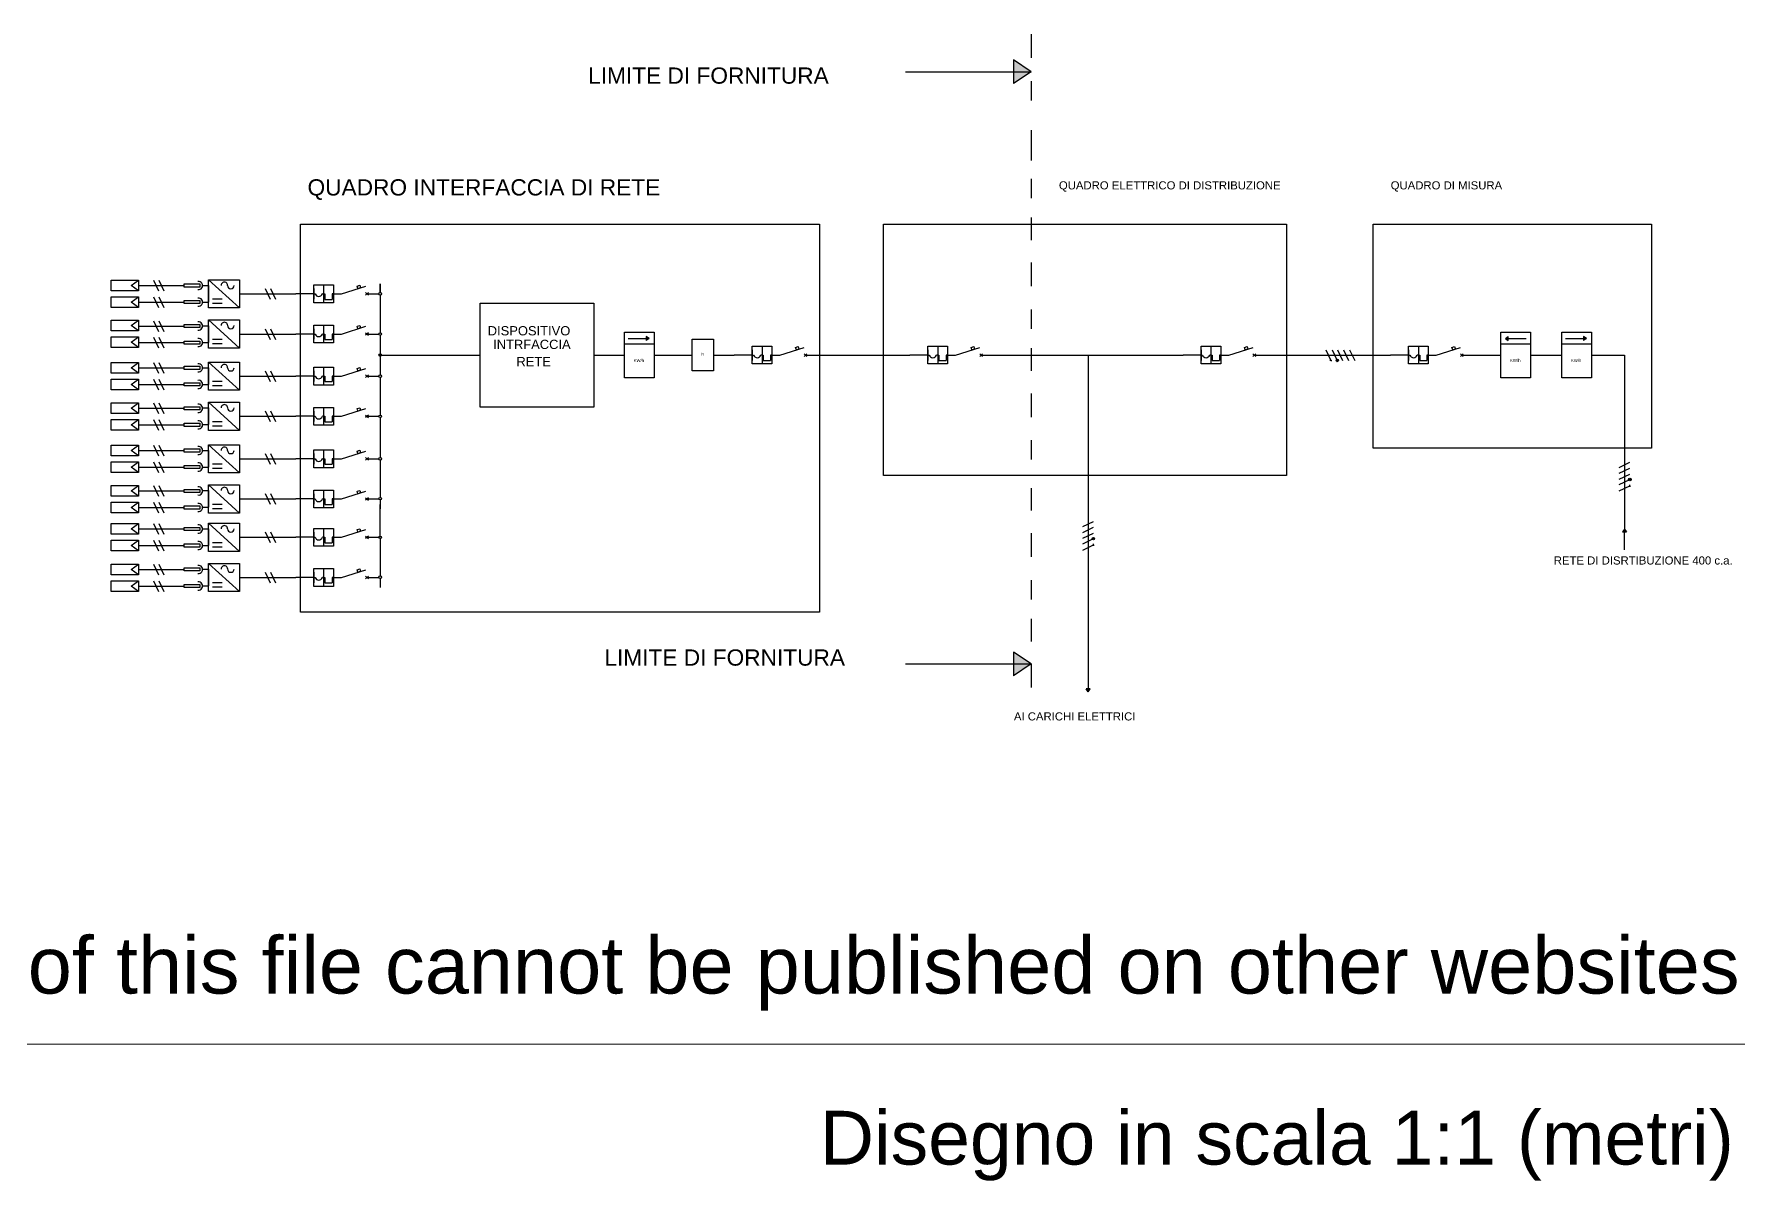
# Model space of a CAD drawing. Header units: millimetres. Extents: x -65 to 139, y 387 to 509.
# Drawn here: x 70.8 to 139.2, y 394 to 439.9 of the extents above; entities that cross this region are included whole.
import ezdxf

# ---------------------------------------------------------------- set-up
doc = ezdxf.new("R2010")
doc.units = ezdxf.units.MM
doc.linetypes.add('BORDO2', pattern=[22.225, 6.35, -3.175, 6.35, -3.175, 0, -3.175])
doc.layers.add('www.archweb.it - All rights reserved', color=2, linetype='Continuous', lineweight=5)
doc.styles.get("Standard").update_dxf_attribs({"font": 'arial.ttf'})

msp = doc.modelspace()

# ---------------------------------------------------------------- hatches: boundary and pattern name
h = msp.add_hatch(color=256)
h.paths.add_polyline_path([(110.668, 438.375), (109.955, 437.903), (109.955, 438.847)])
edge = h.paths.add_edge_path(flags=17)
edge.add_line((109.955, 438.375), (110.668, 438.375))
h = msp.add_hatch(color=256)
h.paths.add_polyline_path([(95.392, 427.711), (95.273, 427.632), (95.273, 427.79)])
edge = h.paths.add_edge_path(flags=17)
edge.add_line((95.273, 427.711), (95.392, 427.711))
h = msp.add_hatch(color=256)
h.paths.add_polyline_path([(129.621, 427.711), (129.74, 427.79), (129.74, 427.632)])
edge = h.paths.add_edge_path(flags=17)
edge.add_line((129.74, 427.711), (129.621, 427.711))
h = msp.add_hatch(color=256)
h.paths.add_polyline_path([(132.863, 427.711), (132.744, 427.632), (132.744, 427.79)])
edge = h.paths.add_edge_path(flags=17)
edge.add_line((132.744, 427.711), (132.863, 427.711))
h = msp.add_hatch(color=256)
edge = h.paths.add_edge_path()
edge.add_arc((122.901, 426.832), 0.0501, 0, 360)
h = msp.add_hatch(color=256)
edge = h.paths.add_edge_path()
edge.add_arc((134.599, 422.072), 0.0501, 0, 360)
h = msp.add_hatch(color=256)
h.paths.add_polyline_path([(134.386, 420.092), (134.464, 419.974), (134.307, 419.974)])
edge = h.paths.add_edge_path(flags=16)
edge.add_line((134.386, 419.974), (134.386, 420.092))
h = msp.add_hatch(color=256)
h.paths.add_polyline_path([(134.307, 419.974), (134.464, 419.974), (134.386, 420.092)])
edge = h.paths.add_edge_path(flags=16)
edge.add_line((134.386, 419.974), (134.386, 420.092))
h = msp.add_hatch(color=256)
edge = h.paths.add_edge_path()
edge.add_arc((113.152, 419.709), 0.0501, 0, 360)
h = msp.add_hatch(color=256)
h.paths.add_polyline_path([(110.668, 414.697), (109.955, 414.225), (109.955, 415.169)])
edge = h.paths.add_edge_path(flags=17)
edge.add_line((109.955, 414.697), (110.668, 414.697))
h = msp.add_hatch(color=256)
h.paths.add_polyline_path([(112.938, 413.587), (112.86, 413.706), (113.017, 413.706)])
edge = h.paths.add_edge_path(flags=16)
edge.add_line((112.938, 413.706), (112.938, 413.587))

# ---------------------------------------------------------------- linework, layer by layer
for p, q in [((110.668, 439.873), (110.668, 438.928)), ((105.642, 438.375), (109.955, 438.375)), ((109.955, 438.847), (109.955, 437.903)), ((110.668, 438.375), (109.955, 438.847)), ((109.955, 438.375), (110.668, 438.375)), ((110.668, 438.375), (109.955, 437.903)), ((110.668, 438), (110.668, 437.227)), ((110.668, 436.031), (110.668, 434.827)), ((110.668, 434.096), (110.668, 433.322)), ((81.459, 432.275), (102.208, 432.275)), ((81.459, 416.773), (81.459, 432.275)), ((102.208, 432.275), (102.208, 416.773)), ((110.668, 432.548), (110.668, 431.645)), ((110.668, 430.742), (110.668, 429.796)), ((74.686, 429.826), (74.979, 430.039)), ((74.979, 429.612), (74.686, 429.826)), ((74.979, 429.826), (76.808, 429.826)), ((75.577, 430.039), (75.78, 429.612)), ((75.792, 430.039), (75.995, 429.612)), ((77.539, 429.826), (77.779, 429.826)), ((77.779, 430.056), (79.019, 428.93)), ((77.779, 430.056), (79.019, 428.93)), ((77.779, 430.056), (79.019, 428.93)), ((77.779, 430.056), (79.019, 428.93)), ((77.779, 429.826), (77.779, 429.16)), ((77.779, 429.826), (77.779, 429.16)), ((77.779, 429.826), (77.779, 429.16)), ((77.779, 429.826), (77.779, 429.16)), ((77.779, 429.826), (77.779, 429.16)), ((77.779, 429.826), (77.779, 429.16)), ((77.779, 429.826), (77.779, 429.16)), ((77.779, 429.826), (77.779, 429.16)), ((77.779, 429.826), (77.779, 429.16)), ((77.779, 429.826), (77.779, 429.16)), ((79.019, 429.493), (81.266, 429.493)), ((80.041, 429.706), (80.244, 429.279)), ((80.256, 429.706), (80.459, 429.279)), ((81.987, 429.493), (81.266, 429.493)), ((81.987, 429.703), (81.988, 429.283)), ((81.987, 429.493), (82.038, 429.493)), ((82.378, 429.493), (82.328, 429.493)), ((82.378, 429.848), (82.378, 429.138)), ((82.378, 429.493), (82.428, 429.493)), ((82.428, 429.493), (82.428, 429.273)), ((82.718, 429.493), (82.718, 429.273)), ((82.769, 429.493), (82.718, 429.493)), ((82.769, 429.493), (83.091, 429.493)), ((83.091, 429.493), (84.064, 429.802)), ((84.168, 429.545), (84.057, 429.441)), ((84.057, 429.545), (84.168, 429.441)), ((84.112, 429.493), (84.587, 429.493)), ((84.637, 429.543), (84.637, 429.893)), ((84.637, 429.893), (84.637, 429.543)), ((74.686, 429.164), (74.979, 429.378)), ((74.979, 428.951), (74.686, 429.164)), ((74.979, 429.164), (76.808, 429.164)), ((75.577, 429.378), (75.78, 428.951)), ((75.792, 429.378), (75.995, 428.951)), ((77.539, 429.16), (77.779, 429.16)), ((77.936, 429.291), (78.325, 429.291)), ((77.936, 429.118), (78.325, 429.118)), ((82.428, 429.273), (82.718, 429.273)), ((84.637, 429.443), (84.637, 427.937)), ((110.668, 428.869), (110.668, 428.095)), ((74.686, 428.225), (74.979, 428.438)), ((74.979, 428.011), (74.686, 428.225)), ((74.979, 428.208), (76.808, 428.208)), ((75.577, 428.421), (75.78, 427.994)), ((75.792, 428.421), (75.995, 427.994)), ((77.539, 428.22), (77.779, 428.22)), ((77.779, 428.45), (79.019, 427.324)), ((77.779, 428.45), (79.019, 427.324)), ((77.779, 428.45), (79.019, 427.324)), ((77.779, 428.22), (77.779, 427.554)), ((77.779, 428.22), (77.779, 427.554)), ((77.779, 428.22), (77.779, 427.554)), ((77.779, 428.22), (77.779, 427.554)), ((77.779, 428.22), (77.779, 427.554)), ((77.779, 428.22), (77.779, 427.554)), ((77.779, 428.22), (77.779, 427.554)), ((77.779, 428.22), (77.779, 427.554)), ((77.779, 428.22), (77.779, 427.554)), ((80.041, 428.101), (80.245, 427.674)), ((80.256, 428.101), (80.459, 427.674)), ((81.988, 428.097), (81.988, 427.677)), ((82.379, 428.242), (82.379, 427.532)), ((83.091, 427.887), (84.065, 428.196)), ((74.686, 427.563), (74.979, 427.776)), ((74.979, 427.349), (74.686, 427.563)), ((74.979, 427.546), (76.808, 427.546)), ((75.577, 427.759), (75.78, 427.332)), ((75.792, 427.759), (75.995, 427.332)), ((77.539, 427.554), (77.779, 427.554)), ((77.936, 427.685), (78.325, 427.685)), ((77.936, 427.512), (78.325, 427.512)), ((79.019, 427.887), (81.267, 427.887)), ((81.988, 427.887), (81.267, 427.887)), ((81.988, 427.887), (82.038, 427.887)), ((82.379, 427.887), (82.328, 427.887)), ((82.379, 427.887), (82.429, 427.887)), ((82.429, 427.887), (82.429, 427.668)), ((82.429, 427.668), (82.719, 427.668)), ((82.769, 427.887), (82.719, 427.887)), ((82.719, 427.887), (82.719, 427.668)), ((82.769, 427.887), (83.091, 427.887)), ((84.057, 427.939), (84.168, 427.836)), ((84.168, 427.939), (84.057, 427.836)), ((84.113, 427.887), (84.588, 427.887)), ((84.637, 427.837), (84.637, 426.253)), ((94.402, 427.495), (95.595, 427.495)), ((94.555, 427.711), (95.273, 427.711)), ((95.273, 427.79), (95.273, 427.632)), ((95.392, 427.711), (95.273, 427.79)), ((95.273, 427.711), (95.392, 427.711)), ((95.392, 427.711), (95.273, 427.632)), ((129.439, 427.495), (130.632, 427.495)), ((129.621, 427.711), (129.74, 427.79)), ((129.74, 427.711), (129.621, 427.711)), ((129.621, 427.711), (129.74, 427.632)), ((129.74, 427.632), (129.74, 427.79)), ((129.74, 427.711), (130.459, 427.711)), ((131.873, 427.495), (133.065, 427.495)), ((132.025, 427.711), (132.744, 427.711)), ((132.744, 427.79), (132.744, 427.632)), ((132.863, 427.711), (132.744, 427.79)), ((132.744, 427.711), (132.863, 427.711)), ((132.863, 427.711), (132.744, 427.632)), ((74.686, 426.536), (74.979, 426.749)), ((75.577, 426.749), (75.78, 426.322)), ((75.792, 426.749), (75.995, 426.322)), ((77.779, 426.766), (79.019, 425.64)), ((77.779, 426.766), (79.019, 425.64)), ((77.779, 426.766), (79.019, 425.64)), ((84.637, 427.045), (88.633, 427.045)), ((93.185, 427.045), (94.402, 427.045)), ((95.595, 427.045), (97.108, 427.045)), ((97.969, 427.045), (98.794, 427.045)), ((99.515, 427.045), (98.794, 427.045)), ((99.515, 427.255), (99.515, 426.835)), ((99.515, 427.045), (99.566, 427.045)), ((99.906, 427.045), (99.856, 427.045)), ((99.906, 427.4), (99.906, 426.69)), ((99.906, 427.045), (99.956, 427.045)), ((99.956, 427.045), (99.956, 426.825)), ((99.956, 426.825), (100.246, 426.825)), ((100.246, 427.045), (100.246, 426.825)), ((100.297, 427.045), (100.246, 427.045)), ((100.297, 427.045), (100.619, 427.045)), ((100.619, 427.045), (101.592, 427.354)), ((101.585, 427.097), (101.696, 426.993)), ((101.696, 427.097), (101.585, 426.993)), ((101.64, 427.045), (102.115, 427.045)), ((102.115, 427.045), (105.816, 427.045)), ((106.537, 427.045), (105.816, 427.045)), ((106.537, 427.255), (106.537, 426.835)), ((106.537, 427.045), (106.588, 427.045)), ((106.928, 427.045), (106.877, 427.045)), ((106.928, 427.4), (106.928, 426.69)), ((106.928, 427.045), (106.978, 427.045)), ((106.978, 427.045), (106.978, 426.825)), ((106.978, 426.825), (107.268, 426.825)), ((107.268, 427.045), (107.268, 426.825)), ((107.318, 427.045), (107.268, 427.045)), ((107.318, 427.045), (107.64, 427.045)), ((107.64, 427.045), (108.614, 427.354)), ((108.717, 427.097), (108.607, 426.993)), ((108.607, 427.097), (108.717, 426.993)), ((108.662, 427.045), (109.137, 427.045)), ((109.137, 427.045), (116.74, 427.045)), ((110.668, 427.322), (110.668, 426.419)), ((112.938, 427.045), (112.938, 414.425)), ((117.461, 427.045), (116.74, 427.045)), ((117.461, 427.255), (117.461, 426.835)), ((117.461, 427.045), (117.511, 427.045)), ((117.851, 427.045), (117.801, 427.045)), ((117.851, 427.4), (117.851, 426.69)), ((117.851, 427.045), (117.902, 427.045)), ((117.902, 427.045), (117.902, 426.825)), ((117.902, 426.825), (118.192, 426.825)), ((118.192, 427.045), (118.192, 426.825)), ((118.242, 427.045), (118.192, 427.045)), ((118.242, 427.045), (118.564, 427.045)), ((118.564, 427.045), (119.538, 427.354)), ((119.641, 427.097), (119.53, 426.993)), ((119.53, 427.097), (119.641, 426.993)), ((119.586, 427.045), (120.061, 427.045)), ((120.061, 427.045), (125.034, 427.045)), ((122.446, 427.259), (122.649, 426.832)), ((122.649, 426.832), (122.609, 426.832)), ((122.649, 426.832), (122.689, 426.832)), ((122.698, 427.259), (122.901, 426.832)), ((122.913, 427.259), (123.116, 426.832)), ((123.152, 427.259), (123.355, 426.832)), ((123.394, 427.259), (123.597, 426.832)), ((125.755, 427.045), (125.034, 427.045)), ((125.755, 427.255), (125.755, 426.835)), ((125.755, 427.045), (125.806, 427.045)), ((126.146, 427.045), (126.095, 427.045)), ((126.146, 427.4), (126.146, 426.69)), ((126.146, 427.045), (126.196, 427.045)), ((126.196, 427.045), (126.196, 426.825)), ((126.196, 426.825), (126.486, 426.825)), ((126.486, 427.045), (126.486, 426.825)), ((126.536, 427.045), (126.486, 427.045)), ((126.536, 427.045), (126.858, 427.045)), ((126.858, 427.045), (127.832, 427.354)), ((127.825, 427.097), (127.935, 426.993)), ((127.935, 427.097), (127.825, 426.993)), ((127.88, 427.045), (128.355, 427.045)), ((128.355, 427.045), (129.439, 427.045)), ((130.632, 427.045), (131.873, 427.045)), ((133.065, 427.045), (134.386, 427.045)), ((134.386, 427.045), (134.386, 420.092)), ((74.979, 426.322), (74.686, 426.536)), ((74.686, 425.874), (74.979, 426.088)), ((74.979, 426.536), (76.808, 426.536)), ((75.577, 426.088), (75.78, 425.661)), ((75.792, 426.088), (75.995, 425.661)), ((77.539, 426.536), (77.779, 426.536)), ((77.779, 426.536), (77.779, 425.87)), ((77.779, 426.536), (77.779, 425.87)), ((77.779, 426.536), (77.779, 425.87)), ((77.779, 426.536), (77.779, 425.87)), ((77.779, 426.536), (77.779, 425.87)), ((77.779, 426.536), (77.779, 425.87)), ((77.779, 426.536), (77.779, 425.87)), ((77.779, 426.536), (77.779, 425.87)), ((77.779, 426.536), (77.779, 425.87)), ((79.019, 426.203), (81.266, 426.203)), ((80.041, 426.416), (80.244, 425.989)), ((80.256, 426.416), (80.459, 425.989)), ((81.987, 426.203), (81.266, 426.203)), ((81.987, 426.413), (81.988, 425.993)), ((81.987, 426.203), (82.038, 426.203)), ((82.378, 426.203), (82.328, 426.203)), ((82.378, 426.558), (82.378, 425.848)), ((82.378, 426.203), (82.428, 426.203)), ((82.428, 426.203), (82.428, 425.983)), ((82.718, 426.203), (82.718, 425.983)), ((82.769, 426.203), (82.718, 426.203)), ((82.769, 426.203), (83.091, 426.203)), ((83.091, 426.203), (84.064, 426.512)), ((84.057, 426.255), (84.168, 426.151)), ((84.168, 426.255), (84.057, 426.151)), ((84.112, 426.203), (84.587, 426.203)), ((84.637, 426.153), (84.638, 424.647)), ((74.979, 425.661), (74.686, 425.874)), ((74.979, 425.874), (76.808, 425.874)), ((77.539, 425.87), (77.779, 425.87)), ((77.936, 426.001), (78.325, 426.001)), ((77.936, 425.828), (78.325, 425.828)), ((82.428, 425.983), (82.718, 425.983)), ((110.668, 425.516), (110.668, 424.57)), ((74.686, 424.918), (74.979, 425.131)), ((74.979, 424.704), (74.686, 424.918)), ((74.979, 424.918), (76.808, 424.918)), ((75.577, 425.131), (75.78, 424.704)), ((75.792, 425.131), (75.995, 424.704)), ((77.539, 424.93), (77.779, 424.93)), ((77.779, 425.16), (79.019, 424.034)), ((77.779, 425.16), (79.019, 424.034)), ((77.779, 424.93), (77.779, 424.264)), ((77.779, 424.93), (77.779, 424.264)), ((77.779, 424.93), (77.779, 424.264)), ((77.779, 424.93), (77.779, 424.264)), ((77.779, 424.93), (77.779, 424.264)), ((77.779, 424.93), (77.779, 424.264)), ((77.779, 424.93), (77.779, 424.264)), ((80.041, 424.811), (80.245, 424.384)), ((80.256, 424.811), (80.459, 424.384)), ((81.988, 424.807), (81.988, 424.388)), ((82.379, 424.952), (82.379, 424.243)), ((83.091, 424.597), (84.065, 424.906)), ((74.686, 424.256), (74.979, 424.469)), ((74.979, 424.042), (74.686, 424.256)), ((74.979, 424.256), (76.808, 424.256)), ((75.577, 424.469), (75.78, 424.042)), ((75.792, 424.469), (75.995, 424.042)), ((77.539, 424.264), (77.779, 424.264)), ((77.936, 424.395), (78.325, 424.395)), ((77.936, 424.222), (78.325, 424.222)), ((79.019, 424.597), (81.267, 424.597)), ((81.988, 424.597), (81.267, 424.597)), ((81.988, 424.597), (82.038, 424.597)), ((82.379, 424.597), (82.328, 424.597)), ((82.379, 424.597), (82.429, 424.597)), ((82.429, 424.597), (82.429, 424.378)), ((82.429, 424.378), (82.719, 424.378)), ((82.719, 424.597), (82.719, 424.378)), ((82.769, 424.597), (82.719, 424.597)), ((82.769, 424.597), (83.091, 424.597)), ((84.057, 424.649), (84.168, 424.546)), ((84.168, 424.649), (84.057, 424.546)), ((84.113, 424.597), (84.587, 424.597)), ((84.638, 424.547), (84.638, 422.949)), ((74.686, 423.232), (74.979, 423.445)), ((75.577, 423.445), (75.78, 423.018)), ((75.792, 423.445), (75.995, 423.018)), ((77.779, 423.462), (79.019, 422.335)), ((77.779, 423.462), (79.019, 422.335)), ((110.668, 423.643), (110.668, 422.869)), ((74.979, 423.018), (74.686, 423.232)), ((74.686, 422.57), (74.979, 422.783)), ((74.979, 423.232), (76.808, 423.232)), ((75.577, 422.783), (75.78, 422.356)), ((75.792, 422.783), (75.995, 422.356)), ((77.539, 423.232), (77.779, 423.232)), ((77.779, 423.232), (77.779, 422.566)), ((77.779, 423.232), (77.779, 422.566)), ((77.779, 423.232), (77.779, 422.566)), ((77.779, 423.232), (77.779, 422.566)), ((77.779, 423.232), (77.779, 422.566)), ((77.779, 423.232), (77.779, 422.566)), ((77.779, 423.232), (77.779, 422.566)), ((77.936, 422.696), (78.325, 422.696)), ((79.019, 422.899), (81.266, 422.899)), ((80.041, 423.112), (80.244, 422.685)), ((80.256, 423.112), (80.459, 422.685)), ((81.987, 422.899), (81.266, 422.899)), ((81.987, 423.108), (81.988, 422.689)), ((81.987, 422.899), (82.038, 422.899)), ((82.378, 422.899), (82.328, 422.899)), ((82.378, 423.253), (82.378, 422.544)), ((82.378, 422.899), (82.428, 422.899)), ((82.428, 422.899), (82.428, 422.679)), ((82.428, 422.679), (82.718, 422.679)), ((82.718, 422.899), (82.718, 422.679)), ((82.769, 422.899), (82.718, 422.899)), ((82.769, 422.899), (83.091, 422.899)), ((83.091, 422.899), (84.064, 423.208)), ((84.168, 422.95), (84.057, 422.847)), ((84.057, 422.95), (84.168, 422.847)), ((84.112, 422.899), (84.588, 422.899)), ((84.638, 422.849), (84.638, 421.357)), ((134.172, 422.555), (134.599, 422.758)), ((74.979, 422.356), (74.686, 422.57)), ((74.979, 422.57), (76.808, 422.57)), ((77.539, 422.566), (77.779, 422.566)), ((77.936, 422.524), (78.325, 422.524)), ((134.172, 422.322), (134.599, 422.526)), ((134.172, 422.083), (134.599, 422.286)), ((134.172, 421.868), (134.599, 422.072)), ((74.686, 421.614), (74.979, 421.827)), ((74.979, 421.4), (74.686, 421.614)), ((74.979, 421.614), (76.808, 421.614)), ((75.577, 421.827), (75.78, 421.4)), ((75.792, 421.827), (75.995, 421.4)), ((77.539, 421.626), (77.779, 421.626)), ((77.779, 421.856), (79.019, 420.73)), ((77.779, 421.626), (77.779, 420.96)), ((77.779, 421.626), (77.779, 420.96)), ((77.779, 421.626), (77.779, 420.96)), ((77.779, 421.626), (77.779, 420.96)), ((79.019, 421.293), (81.267, 421.293)), ((80.041, 421.507), (80.245, 421.08)), ((80.256, 421.507), (80.459, 421.08)), ((81.988, 421.293), (81.267, 421.293)), ((81.988, 421.503), (81.988, 421.083)), ((81.988, 421.293), (82.038, 421.293)), ((82.379, 421.293), (82.328, 421.293)), ((82.379, 421.648), (82.379, 420.938)), ((82.379, 421.293), (82.429, 421.293)), ((82.429, 421.293), (82.429, 421.073)), ((82.719, 421.293), (82.719, 421.073)), ((82.769, 421.293), (82.719, 421.293)), ((82.769, 421.293), (83.091, 421.293)), ((83.091, 421.293), (84.065, 421.602)), ((84.168, 421.345), (84.057, 421.241)), ((84.057, 421.345), (84.168, 421.241)), ((84.113, 421.293), (84.589, 421.293)), ((110.668, 421.73), (110.668, 420.827)), ((134.172, 421.616), (134.599, 421.819)), ((134.599, 421.819), (134.599, 421.859)), ((134.599, 421.819), (134.599, 421.779)), ((74.686, 420.952), (74.979, 421.165)), ((74.979, 420.738), (74.686, 420.952)), ((74.979, 420.952), (76.808, 420.952)), ((75.577, 421.165), (75.78, 420.738)), ((75.792, 421.165), (75.995, 420.738)), ((77.539, 420.96), (77.779, 420.96)), ((77.936, 421.091), (78.325, 421.091)), ((77.936, 420.918), (78.325, 420.918)), ((82.429, 421.073), (82.719, 421.073)), ((84.638, 421.257), (84.638, 420.893)), ((84.638, 419.76), (84.638, 421.075)), ((74.686, 420.093), (74.979, 420.307)), ((74.979, 419.88), (74.686, 420.093)), ((74.979, 420.093), (76.808, 420.093)), ((75.577, 420.307), (75.78, 419.88)), ((75.792, 420.307), (75.995, 419.88)), ((77.539, 420.093), (77.779, 420.093)), ((77.779, 420.324), (79.019, 419.197)), ((77.779, 420.324), (79.019, 419.197)), ((77.779, 420.093), (77.779, 419.427)), ((77.779, 420.093), (77.779, 419.427)), ((77.779, 420.093), (77.779, 419.427)), ((77.779, 420.093), (77.779, 419.427)), ((77.779, 420.093), (77.779, 419.427)), ((77.779, 420.093), (77.779, 419.427)), ((77.779, 420.093), (77.779, 419.427)), ((80.041, 419.974), (80.244, 419.547)), ((80.256, 419.974), (80.459, 419.547)), ((81.987, 419.97), (81.988, 419.551)), ((82.378, 420.115), (82.378, 419.406)), ((83.091, 419.76), (84.064, 420.07)), ((110.668, 419.924), (110.668, 418.978)), ((112.725, 420.192), (113.152, 420.395)), ((112.725, 419.959), (113.152, 420.163)), ((112.725, 419.72), (113.152, 419.923)), ((134.386, 420.092), (134.307, 419.974)), ((134.307, 419.974), (134.464, 419.974)), ((134.386, 419.974), (134.386, 420.092)), ((134.386, 420.092), (134.464, 419.974)), ((134.386, 419.255), (134.386, 419.974)), ((74.686, 419.432), (74.979, 419.645)), ((74.979, 419.218), (74.686, 419.432)), ((74.979, 419.432), (76.808, 419.432)), ((75.577, 419.645), (75.78, 419.218)), ((75.792, 419.645), (75.995, 419.218)), ((77.539, 419.427), (77.779, 419.427)), ((77.936, 419.558), (78.325, 419.558)), ((77.936, 419.385), (78.325, 419.385)), ((79.019, 419.76), (81.266, 419.76)), ((81.987, 419.76), (81.266, 419.76)), ((81.987, 419.76), (82.038, 419.76)), ((82.378, 419.76), (82.328, 419.76)), ((82.378, 419.76), (82.428, 419.76)), ((82.428, 419.76), (82.428, 419.541)), ((82.428, 419.541), (82.718, 419.541)), ((82.718, 419.76), (82.718, 419.541)), ((82.769, 419.76), (82.718, 419.76)), ((82.769, 419.76), (83.091, 419.76)), ((84.057, 419.812), (84.168, 419.709)), ((84.168, 419.812), (84.057, 419.709)), ((84.112, 419.76), (84.588, 419.76)), ((84.638, 419.71), (84.638, 418.219)), ((112.725, 419.505), (113.152, 419.709)), ((112.725, 419.253), (113.152, 419.456)), ((113.152, 419.456), (113.152, 419.496)), ((113.152, 419.456), (113.152, 419.416)), ((74.686, 418.475), (74.979, 418.689)), ((75.577, 418.689), (75.78, 418.262)), ((75.792, 418.689), (75.995, 418.262)), ((77.779, 418.718), (79.019, 417.592)), ((74.979, 418.262), (74.686, 418.475)), ((74.686, 417.813), (74.979, 418.027)), ((74.979, 418.475), (76.808, 418.475)), ((75.577, 418.027), (75.78, 417.6)), ((75.792, 418.027), (75.995, 417.6)), ((77.539, 418.488), (77.779, 418.488)), ((77.779, 418.488), (77.779, 417.822)), ((77.779, 418.488), (77.779, 417.822)), ((77.779, 418.488), (77.779, 417.822)), ((77.779, 418.488), (77.779, 417.822)), ((77.936, 417.953), (78.325, 417.953)), ((79.019, 418.155), (81.267, 418.155)), ((80.041, 418.368), (80.245, 417.941)), ((80.256, 418.368), (80.459, 417.941)), ((81.988, 418.155), (81.267, 418.155)), ((81.988, 418.365), (81.988, 417.945)), ((81.988, 418.155), (82.038, 418.155)), ((82.379, 418.155), (82.328, 418.155)), ((82.379, 418.51), (82.379, 417.8)), ((82.379, 418.155), (82.429, 418.155)), ((82.429, 418.155), (82.429, 417.935)), ((82.429, 417.935), (82.719, 417.935)), ((82.719, 418.155), (82.719, 417.935)), ((82.769, 418.155), (82.719, 418.155)), ((82.769, 418.155), (83.091, 418.155)), ((83.091, 418.155), (84.065, 418.464)), ((84.057, 418.206), (84.168, 418.103)), ((84.168, 418.206), (84.057, 418.103)), ((84.113, 418.155), (84.589, 418.155)), ((84.638, 418.119), (84.638, 417.755)), ((110.668, 418.051), (110.668, 417.277)), ((74.979, 417.6), (74.686, 417.813)), ((74.979, 417.813), (76.808, 417.813)), ((77.539, 417.822), (77.779, 417.822)), ((77.936, 417.78), (78.325, 417.78)), ((102.208, 416.773), (81.459, 416.773)), ((110.668, 416.503), (110.668, 415.6)), ((109.955, 415.169), (109.955, 414.225)), ((110.668, 414.697), (109.955, 415.169)), ((105.642, 414.697), (109.955, 414.697)), ((110.668, 414.697), (109.955, 414.225)), ((109.955, 414.697), (110.668, 414.697)), ((110.668, 414.697), (110.668, 413.751)), ((112.938, 414.425), (112.938, 413.706)), ((112.938, 413.587), (112.86, 413.706)), ((113.017, 413.706), (112.86, 413.706)), ((112.938, 413.706), (112.938, 413.587)), ((112.938, 413.587), (113.017, 413.706))]:
    msp.add_line(p, q)
for points in [[(104.758, 432.275), (120.877, 432.275), (120.877, 422.233), (104.758, 422.233)], [(124.342, 432.275), (135.462, 432.275), (135.462, 423.327), (124.342, 423.327)], [(73.889, 430.039), (74.979, 430.039), (74.979, 429.612), (73.889, 429.612)], [(73.889, 430.039), (74.979, 430.039), (74.979, 429.612), (73.889, 429.612)], [(73.889, 430.039), (74.979, 430.039), (74.979, 429.612), (73.889, 429.612)], [(73.889, 430.039), (74.979, 430.039), (74.979, 429.612), (73.889, 429.612)], [(73.889, 430.039), (74.979, 430.039), (74.979, 429.612), (73.889, 429.612)], [(73.889, 430.039), (74.979, 430.039), (74.979, 429.612), (73.889, 429.612)], [(76.808, 429.888), (77.429, 429.888), (77.429, 429.764), (76.808, 429.764)], [(77.779, 430.056), (79.019, 430.056), (79.019, 428.93), (77.779, 428.93)], [(77.779, 430.056), (79.019, 430.056), (79.019, 428.93), (77.779, 428.93)], [(77.779, 430.056), (79.019, 430.056), (79.019, 428.93), (77.779, 428.93)], [(77.779, 430.056), (79.019, 430.056), (79.019, 428.93), (77.779, 428.93)], [(81.987, 429.848), (82.769, 429.848), (82.769, 429.138), (81.987, 429.138)], [(83.717, 429.8), (83.823, 429.834), (83.854, 429.735), (83.749, 429.702)], [(73.889, 429.378), (74.979, 429.378), (74.979, 428.951), (73.889, 428.951)], [(73.889, 429.378), (74.979, 429.378), (74.979, 428.951), (73.889, 428.951)], [(73.889, 429.378), (74.979, 429.378), (74.979, 428.951), (73.889, 428.951)], [(73.889, 429.378), (74.979, 429.378), (74.979, 428.951), (73.889, 428.951)], [(73.889, 429.378), (74.979, 429.378), (74.979, 428.951), (73.889, 428.951)], [(73.889, 429.378), (74.979, 429.378), (74.979, 428.951), (73.889, 428.951)], [(76.808, 429.226), (77.429, 429.226), (77.429, 429.102), (76.808, 429.102)], [(88.633, 429.127), (93.185, 429.127), (93.185, 424.963), (88.633, 424.963)], [(73.889, 428.438), (74.979, 428.438), (74.979, 428.011), (73.889, 428.011)], [(73.889, 428.438), (74.979, 428.438), (74.979, 428.011), (73.889, 428.011)], [(73.889, 428.438), (74.979, 428.438), (74.979, 428.011), (73.889, 428.011)], [(73.889, 428.438), (74.979, 428.438), (74.979, 428.011), (73.889, 428.011)], [(73.889, 428.438), (74.979, 428.438), (74.979, 428.011), (73.889, 428.011)], [(76.808, 428.269), (77.429, 428.269), (77.429, 428.146), (76.808, 428.146)], [(77.779, 428.45), (79.019, 428.45), (79.019, 427.324), (77.779, 427.324)], [(77.779, 428.45), (79.019, 428.45), (79.019, 427.324), (77.779, 427.324)], [(77.779, 428.45), (79.019, 428.45), (79.019, 427.324), (77.779, 427.324)], [(81.988, 428.242), (82.769, 428.242), (82.769, 427.532), (81.988, 427.532)], [(83.718, 428.195), (83.823, 428.228), (83.855, 428.13), (83.749, 428.096)], [(73.889, 427.776), (74.979, 427.776), (74.979, 427.349), (73.889, 427.349)], [(73.889, 427.776), (74.979, 427.776), (74.979, 427.349), (73.889, 427.349)], [(73.889, 427.776), (74.979, 427.776), (74.979, 427.349), (73.889, 427.349)], [(73.889, 427.776), (74.979, 427.776), (74.979, 427.349), (73.889, 427.349)], [(73.889, 427.776), (74.979, 427.776), (74.979, 427.349), (73.889, 427.349)], [(76.808, 427.607), (77.429, 427.607), (77.429, 427.484), (76.808, 427.484)], [(94.402, 427.957), (95.595, 427.957), (95.595, 426.133), (94.402, 426.133)], [(97.108, 427.677), (97.969, 427.677), (97.969, 426.413), (97.108, 426.413)], [(129.439, 427.957), (130.632, 427.957), (130.632, 426.133), (129.439, 426.133)], [(131.873, 427.957), (133.065, 427.957), (133.065, 426.133), (131.873, 426.133)], [(73.889, 426.749), (74.979, 426.749), (74.979, 426.322), (73.889, 426.322)], [(73.889, 426.749), (74.979, 426.749), (74.979, 426.322), (73.889, 426.322)], [(73.889, 426.749), (74.979, 426.749), (74.979, 426.322), (73.889, 426.322)], [(73.889, 426.749), (74.979, 426.749), (74.979, 426.322), (73.889, 426.322)], [(77.779, 426.766), (79.019, 426.766), (79.019, 425.64), (77.779, 425.64)], [(77.779, 426.766), (79.019, 426.766), (79.019, 425.64), (77.779, 425.64)], [(77.779, 426.766), (79.019, 426.766), (79.019, 425.64), (77.779, 425.64)], [(99.515, 427.4), (100.297, 427.4), (100.297, 426.69), (99.515, 426.69)], [(101.245, 427.352), (101.351, 427.386), (101.382, 427.287), (101.277, 427.254)], [(106.537, 427.4), (107.318, 427.4), (107.318, 426.69), (106.537, 426.69)], [(108.267, 427.352), (108.373, 427.386), (108.404, 427.287), (108.298, 427.254)], [(117.461, 427.4), (118.242, 427.4), (118.242, 426.69), (117.461, 426.69)], [(119.191, 427.352), (119.296, 427.386), (119.327, 427.287), (119.222, 427.254)], [(125.755, 427.4), (126.536, 427.4), (126.536, 426.69), (125.755, 426.69)], [(127.485, 427.352), (127.591, 427.386), (127.622, 427.287), (127.516, 427.254)], [(73.889, 426.088), (74.979, 426.088), (74.979, 425.661), (73.889, 425.661)], [(73.889, 426.088), (74.979, 426.088), (74.979, 425.661), (73.889, 425.661)], [(73.889, 426.088), (74.979, 426.088), (74.979, 425.661), (73.889, 425.661)], [(73.889, 426.088), (74.979, 426.088), (74.979, 425.661), (73.889, 425.661)], [(76.808, 426.598), (77.429, 426.598), (77.429, 426.474), (76.808, 426.474)], [(81.987, 426.558), (82.769, 426.558), (82.769, 425.848), (81.987, 425.848)], [(83.717, 426.51), (83.823, 426.544), (83.854, 426.445), (83.749, 426.412)], [(76.808, 425.936), (77.429, 425.936), (77.429, 425.812), (76.808, 425.812)], [(73.889, 425.131), (74.979, 425.131), (74.979, 424.704), (73.889, 424.704)], [(73.889, 425.131), (74.979, 425.131), (74.979, 424.704), (73.889, 424.704)], [(73.889, 425.131), (74.979, 425.131), (74.979, 424.704), (73.889, 424.704)], [(76.808, 424.979), (77.429, 424.979), (77.429, 424.856), (76.808, 424.856)], [(77.779, 425.16), (79.019, 425.16), (79.019, 424.034), (77.779, 424.034)], [(77.779, 425.16), (79.019, 425.16), (79.019, 424.034), (77.779, 424.034)], [(81.988, 424.952), (82.769, 424.952), (82.769, 424.243), (81.988, 424.243)], [(83.718, 424.905), (83.823, 424.938), (83.855, 424.84), (83.749, 424.806)], [(73.889, 424.469), (74.979, 424.469), (74.979, 424.042), (73.889, 424.042)], [(73.889, 424.469), (74.979, 424.469), (74.979, 424.042), (73.889, 424.042)], [(73.889, 424.469), (74.979, 424.469), (74.979, 424.042), (73.889, 424.042)], [(76.808, 424.318), (77.429, 424.318), (77.429, 424.194), (76.808, 424.194)], [(73.889, 423.445), (74.979, 423.445), (74.979, 423.018), (73.889, 423.018)], [(73.889, 423.445), (74.979, 423.445), (74.979, 423.018), (73.889, 423.018)], [(77.779, 423.462), (79.019, 423.462), (79.019, 422.335), (77.779, 422.335)], [(77.779, 423.462), (79.019, 423.462), (79.019, 422.335), (77.779, 422.335)], [(73.889, 422.783), (74.979, 422.783), (74.979, 422.356), (73.889, 422.356)], [(73.889, 422.783), (74.979, 422.783), (74.979, 422.356), (73.889, 422.356)], [(76.808, 423.293), (77.429, 423.293), (77.429, 423.17), (76.808, 423.17)], [(76.808, 422.631), (77.429, 422.631), (77.429, 422.508), (76.808, 422.508)], [(81.987, 423.253), (82.769, 423.253), (82.769, 422.544), (81.987, 422.544)], [(83.717, 423.206), (83.823, 423.239), (83.854, 423.141), (83.749, 423.108)], [(73.889, 421.827), (74.979, 421.827), (74.979, 421.4), (73.889, 421.4)], [(76.808, 421.675), (77.429, 421.675), (77.429, 421.552), (76.808, 421.552)], [(77.779, 421.856), (79.019, 421.856), (79.019, 420.73), (77.779, 420.73)], [(81.988, 421.648), (82.769, 421.648), (82.769, 420.938), (81.988, 420.938)], [(83.718, 421.6), (83.823, 421.634), (83.855, 421.535), (83.749, 421.502)], [(73.889, 421.165), (74.979, 421.165), (74.979, 420.738), (73.889, 420.738)], [(76.808, 421.013), (77.429, 421.013), (77.429, 420.89), (76.808, 420.89)], [(73.889, 420.307), (74.979, 420.307), (74.979, 419.88), (73.889, 419.88)], [(73.889, 420.307), (74.979, 420.307), (74.979, 419.88), (73.889, 419.88)], [(76.808, 420.155), (77.429, 420.155), (77.429, 420.032), (76.808, 420.032)], [(77.779, 420.324), (79.019, 420.324), (79.019, 419.197), (77.779, 419.197)], [(77.779, 420.324), (79.019, 420.324), (79.019, 419.197), (77.779, 419.197)], [(81.987, 420.115), (82.769, 420.115), (82.769, 419.406), (81.987, 419.406)], [(83.717, 420.068), (83.823, 420.101), (83.854, 420.003), (83.749, 419.969)], [(73.889, 419.645), (74.979, 419.645), (74.979, 419.218), (73.889, 419.218)], [(73.889, 419.645), (74.979, 419.645), (74.979, 419.218), (73.889, 419.218)], [(76.808, 419.493), (77.429, 419.493), (77.429, 419.37), (76.808, 419.37)], [(73.889, 418.689), (74.979, 418.689), (74.979, 418.262), (73.889, 418.262)], [(76.808, 418.537), (77.429, 418.537), (77.429, 418.414), (76.808, 418.414)], [(77.779, 418.718), (79.019, 418.718), (79.019, 417.592), (77.779, 417.592)], [(73.889, 418.027), (74.979, 418.027), (74.979, 417.6), (73.889, 417.6)], [(76.808, 417.875), (77.429, 417.875), (77.429, 417.752), (76.808, 417.752)], [(81.988, 418.51), (82.769, 418.51), (82.769, 417.8), (81.988, 417.8)], [(83.718, 418.462), (83.823, 418.496), (83.855, 418.397), (83.749, 418.364)]]:
    msp.add_lwpolyline(points, close=True)
for centre, radius in [((84.637, 429.493), 0.05), ((84.638, 427.887), 0.05), ((84.637, 427.045), 0.05), ((122.901, 426.832), 0.0501), ((84.637, 426.203), 0.05), ((84.637, 424.597), 0.05), ((84.638, 422.899), 0.05), ((134.599, 422.072), 0.0501), ((84.637, 421.307), 0.05), ((84.638, 419.76), 0.05), ((113.152, 419.709), 0.0501), ((84.637, 418.169), 0.05)]:
    msp.add_circle(centre, radius)
for centre, radius, start, end in [((77.375, 429.826), 0.164, 260.45673, 99.54327), ((78.411, 429.831), 0.13, 359.94284, 180), ((78.671, 429.83), 0.13, 179.94284, 359.94284), ((82.183, 429.54), 0.152, 198.13665, 341.86335), ((77.375, 429.164), 0.164, 260.45673, 99.54327), ((77.375, 428.208), 0.164, 260.45673, 99.54327), ((78.412, 428.225), 0.13, 359.94284, 180), ((78.671, 428.225), 0.13, 179.94284, 359.94284), ((77.375, 427.546), 0.164, 260.45673, 99.54327), ((82.183, 427.935), 0.152, 198.13665, 341.86335), ((99.711, 427.093), 0.152, 198.13665, 341.86335), ((106.732, 427.093), 0.152, 198.13665, 341.86335), ((117.656, 427.093), 0.152, 198.13665, 341.86335), ((125.95, 427.093), 0.152, 198.13665, 341.86335), ((77.375, 426.536), 0.164, 260.45673, 99.54327), ((78.411, 426.541), 0.13, 359.94284, 180), ((78.671, 426.541), 0.13, 179.94284, 359.94284), ((82.183, 426.25), 0.152, 198.13665, 341.86335), ((77.375, 425.874), 0.164, 260.45673, 99.54327), ((77.375, 424.918), 0.164, 260.45673, 99.54327), ((78.412, 424.935), 0.13, 359.94284, 180), ((78.671, 424.935), 0.13, 179.94284, 359.94284), ((77.375, 424.256), 0.164, 260.45673, 99.54327), ((82.183, 424.645), 0.152, 198.13665, 341.86335), ((77.375, 423.232), 0.164, 260.45673, 99.54327), ((78.411, 423.237), 0.13, 359.94284, 180), ((77.375, 422.57), 0.164, 260.45673, 99.54327), ((78.671, 423.236), 0.13, 179.94284, 359.94284), ((82.183, 422.946), 0.152, 198.13665, 341.86335), ((77.375, 421.614), 0.164, 260.45673, 99.54327), ((78.412, 421.631), 0.13, 359.94284, 180), ((78.671, 421.631), 0.13, 179.94284, 359.94284), ((82.183, 421.34), 0.152, 198.13665, 341.86335), ((77.375, 420.952), 0.164, 260.45673, 99.54327), ((77.375, 420.093), 0.164, 260.45673, 99.54327), ((78.411, 420.098), 0.13, 359.94284, 180), ((78.671, 420.098), 0.13, 179.94284, 359.94284), ((77.375, 419.432), 0.164, 260.45673, 99.54327), ((82.183, 419.808), 0.152, 198.13665, 341.86335), ((77.375, 418.475), 0.164, 260.45673, 99.54327), ((78.412, 418.493), 0.13, 359.94284, 180), ((77.375, 417.813), 0.164, 260.45673, 99.54327), ((78.671, 418.492), 0.13, 179.94284, 359.94284), ((82.183, 418.202), 0.152, 198.13665, 341.86335)]:
    msp.add_arc(centre, radius, start, end)
at = {"layer": 'www.archweb.it - All rights reserved', "color": 253}
msp.add_line((-63.959, 399.497), (139.193, 399.497), dxfattribs=at)

# ---------------------------------------------------------------- texts
at = {"linetype": 'BORDO2'}
for s, p in [('QUADRO ELETTRICO DI DISTRIBUZIONE', (111.773, 433.669)), ('QUADRO DI MISURA', (125.037, 433.669)), ('RETE DI DISRTIBUZIONE 400 c.a.', (131.557, 418.673)), ('AI CARICHI ELETTRICI', (109.974, 412.439))]:
    msp.add_text(s, height=0.32447, dxfattribs=at).set_placement(p)
for s, height, p in [('DISPOSITIVO ', 0.36982, (88.939, 427.833)), ('INTRFACCIA ', 0.36982, (89.154, 427.288)), ('RETE', 0.3698, (90.086, 426.6))]:
    msp.add_text(s, height=height).set_placement(p)
at = {"linetype": 'BORDO2', "char_height": 0.64895, "width": 58.58062, "attachment_point": 1}
for s, insert in [('LIMITE DI FORNITURA', (92.953, 438.544)), ('QUADRO INTERFACCIA DI RETE', (81.735, 434.075)), ('LIMITE DI FORNITURA', (93.602, 415.279))]:
    msp.add_mtext(s, dxfattribs=dict(at, insert=insert))
at = {"width": 0.87696, "attachment_point": 1}
for s, insert, char_height in [('KW/h', (94.771, 426.893), 0.1233), ('h', (97.484, 427.142), 0.123), ('KW/h', (129.808, 426.893), 0.1233), ('KW/h', (132.242, 426.893), 0.1233)]:
    msp.add_mtext(s, dxfattribs=dict(at, insert=insert, char_height=char_height))
at = {"layer": 'www.archweb.it - All rights reserved', "color": 1}
msp.add_text('The contents of this file cannot be published on other websites', height=2.27143, dxfattribs=at).set_placement((51.324, 401.52))
at = {"layer": 'www.archweb.it - All rights reserved', "color": 251}
msp.add_text('Disegno in scala 1:1 (metri)', height=2.1495, dxfattribs=at).set_placement((102.211, 394.684))

doc.saveas('drawing.dxf')
